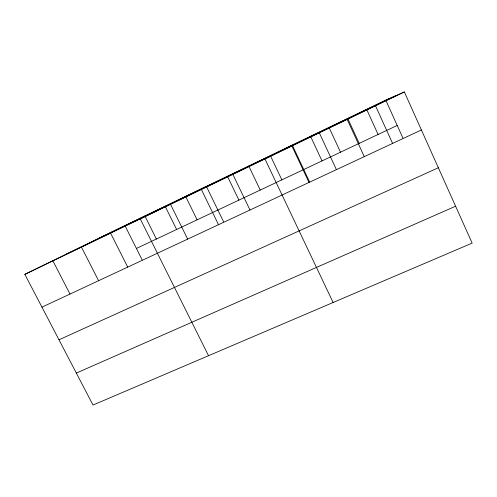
<?xml version="1.0" encoding="UTF-8"?>
<svg xmlns="http://www.w3.org/2000/svg" width="497" height="497" viewBox="0 0 497 497"><rect width="100%" height="100%" fill="white"/><g stroke="black" fill="none" stroke-linecap="round" stroke-linejoin="round"><path stroke-width="0.75" d="M24.85 274.35L124.933 225.576L385.778 100.152L404.359 91.957L472.15 243.114L93.014 405.043L24.85 274.35L404.359 91.957M99.518 237.964L390.362 98.133M66.499 254.054L396.457 95.443M136.414 248.457L397.209 125.449M41.959 307.152L421.406 129.965M58.981 339.799L438.354 167.75M76.339 373.079L455.606 206.218M52.893 260.875L70.009 294.056M81.465 247.146L98.592 280.706M110.582 233.149L127.723 267.106M124.933 225.576L142.161 259.9M144.907 215.971L156.387 239.038M208.523 355.709L140.266 218.885L206.398 186.406L223.625 221.848M165.134 206.243L176.621 229.496M170.527 204.342L187.667 239.113M185.636 196.39L197.116 219.829M201.384 189.506L218.525 224.706M227.446 176.286L238.927 200.111M232.851 174.385L249.991 210.014M248.767 166.035L260.248 190.053M270.38 155.642L281.855 179.858M333.114 302.493L264.957 158.953L292.286 145.112L309.488 181.74M291.907 146L309.022 182.449M310.563 136.321L322.025 160.916M319.31 132.829L336.413 169.657M329.045 127.431L340.501 152.2M347.745 118.441L359.194 143.385M347.179 119.435L364.264 156.648M366.649 109.352L378.093 134.47M375.527 105.811L392.593 143.422M385.778 100.152L402.924 138.098"/></g></svg>
